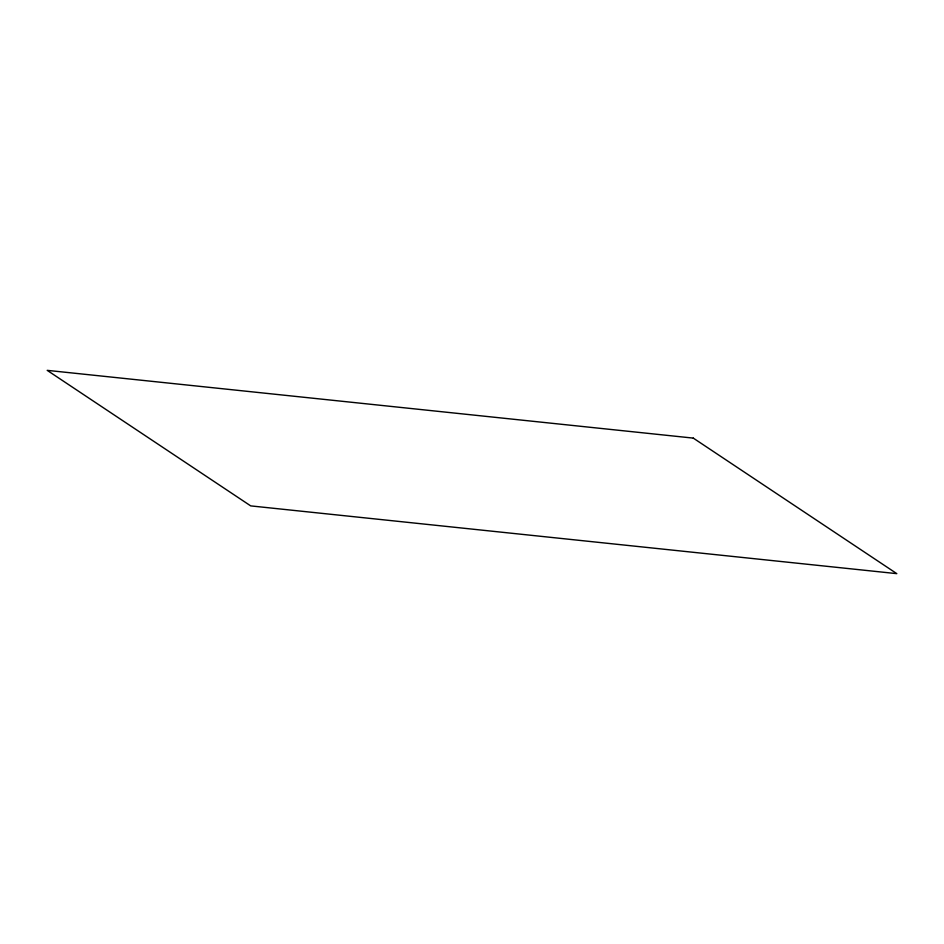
<?xml version="1.0" encoding="UTF-8"?>
<svg xmlns="http://www.w3.org/2000/svg" width="944" height="944" viewBox="0 0 944 944"><rect width="100%" height="100%" fill="white"/><g stroke="black" fill="none" stroke-linecap="round" stroke-linejoin="round"><path stroke-width="1.42" d="M693.285 438.11L47.2 370.355L250.715 505.89L896.8 573.645L693.285 438.11"/></g></svg>
